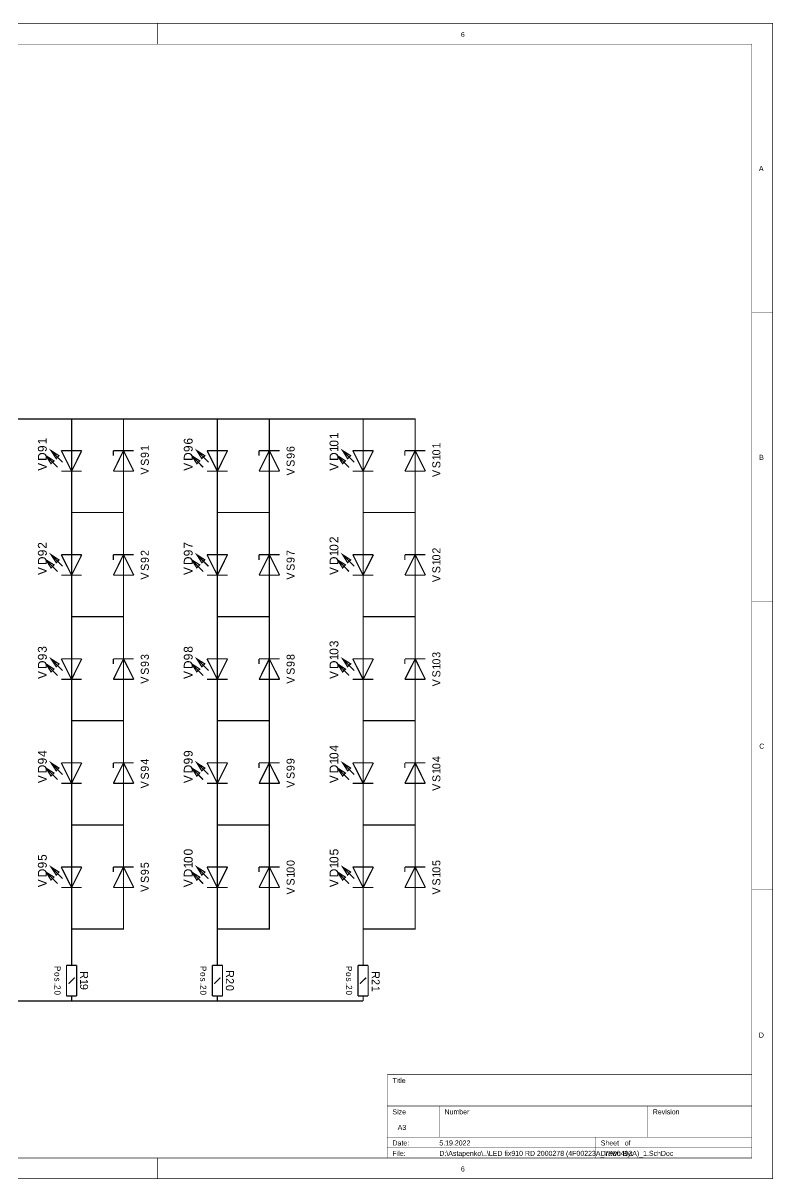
# Model space of a CAD drawing. Header units: millimetres. Extents: x 0 to 35.4, y 0 to 11.1.
# Drawn here: x 28.23 to 35.44, y 0 to 11.1 of the extents above; entities that cross this region are included whole.
import ezdxf

# ---------------------------------------------------------------- set-up
doc = ezdxf.new("R2010")
doc.units = ezdxf.units.MM
doc.header["$MEASUREMENT"] = 0
doc.layers.add('Sheet', color=255, linetype='Continuous')

msp = doc.modelspace()

# ---------------------------------------------------------------- linework, layer by layer
at = {"layer": 'Sheet'}
for points, const_width in [([(0.002, 11.1), (0.002, 0), (35.433, 0), (35.433, 11.1), (0.002, 11.1), (0.002, 11.1)], 0.0039), ([(0.002, 11.1), (35.433, 11.1), (35.433, 0), (0.002, 0), (0.002, 11.1)], 0.0039), ([(0.202, 10.899), (0.202, 0.199), (35.233, 0.199), (35.233, 10.899), (0.202, 10.899), (0.202, 10.899)], 0.0039), ([(0.202, 10.899), (35.233, 10.899), (35.233, 0.199), (0.202, 0.199), (0.202, 10.899)], 0.0039), ([(28.579, 6.946), (28.553, 6.918), (28.503, 6.995), (28.579, 6.946)], 0.0118), ([(28.579, 6.946), (28.553, 6.918), (28.503, 6.995), (28.579, 6.946)], 0.0039), ([(29.98, 6.946), (29.951, 6.918), (29.903, 6.995), (29.98, 6.946)], 0.0118), ([(29.98, 6.946), (29.951, 6.918), (29.903, 6.995), (29.98, 6.946)], 0.0039), ([(31.38, 6.946), (31.351, 6.918), (31.303, 6.995), (31.38, 6.946)], 0.0118), ([(31.38, 6.946), (31.351, 6.918), (31.303, 6.995), (31.38, 6.946)], 0.0039), ([(28.531, 6.896), (28.503, 6.869), (28.454, 6.946), (28.531, 6.896)], 0.0118), ([(28.531, 6.896), (28.503, 6.869), (28.454, 6.946), (28.531, 6.896)], 0.0039), ([(29.931, 6.896), (29.903, 6.869), (29.854, 6.946), (29.931, 6.896)], 0.0118), ([(29.931, 6.896), (29.903, 6.869), (29.854, 6.946), (29.931, 6.896)], 0.0039), ([(31.33, 6.896), (31.303, 6.869), (31.254, 6.946), (31.33, 6.896)], 0.0118), ([(31.33, 6.896), (31.303, 6.869), (31.254, 6.946), (31.33, 6.896)], 0.0039), ([(28.579, 5.945), (28.553, 5.918), (28.503, 5.995), (28.579, 5.945)], 0.0118), ([(28.579, 5.945), (28.553, 5.918), (28.503, 5.995), (28.579, 5.945)], 0.0039), ([(29.98, 5.945), (29.951, 5.918), (29.903, 5.995), (29.98, 5.945)], 0.0118), ([(29.98, 5.945), (29.951, 5.918), (29.903, 5.995), (29.98, 5.945)], 0.0039), ([(31.38, 5.945), (31.351, 5.918), (31.303, 5.995), (31.38, 5.945)], 0.0118), ([(31.38, 5.945), (31.351, 5.918), (31.303, 5.995), (31.38, 5.945)], 0.0039), ([(28.531, 5.897), (28.503, 5.868), (28.454, 5.945), (28.531, 5.897)], 0.0118), ([(28.531, 5.897), (28.503, 5.868), (28.454, 5.945), (28.531, 5.897)], 0.0039), ([(29.931, 5.897), (29.903, 5.868), (29.854, 5.945), (29.931, 5.897)], 0.0118), ([(29.931, 5.897), (29.903, 5.868), (29.854, 5.945), (29.931, 5.897)], 0.0039), ([(31.33, 5.897), (31.303, 5.868), (31.254, 5.945), (31.33, 5.897)], 0.0118), ([(31.33, 5.897), (31.303, 5.868), (31.254, 5.945), (31.33, 5.897)], 0.0039), ([(28.579, 4.946), (28.553, 4.918), (28.503, 4.994), (28.579, 4.946)], 0.0118), ([(28.579, 4.946), (28.553, 4.918), (28.503, 4.994), (28.579, 4.946)], 0.0039), ([(29.98, 4.946), (29.951, 4.918), (29.903, 4.994), (29.98, 4.946)], 0.0118), ([(29.98, 4.946), (29.951, 4.918), (29.903, 4.994), (29.98, 4.946)], 0.0039), ([(31.38, 4.946), (31.351, 4.918), (31.303, 4.994), (31.38, 4.946)], 0.0118), ([(31.38, 4.946), (31.351, 4.918), (31.303, 4.994), (31.38, 4.946)], 0.0039), ([(28.531, 4.896), (28.503, 4.869), (28.454, 4.946), (28.531, 4.896)], 0.0118), ([(28.531, 4.896), (28.503, 4.869), (28.454, 4.946), (28.531, 4.896)], 0.0039), ([(29.931, 4.896), (29.903, 4.869), (29.854, 4.946), (29.931, 4.896)], 0.0118), ([(29.931, 4.896), (29.903, 4.869), (29.854, 4.946), (29.931, 4.896)], 0.0039), ([(31.33, 4.896), (31.303, 4.869), (31.254, 4.946), (31.33, 4.896)], 0.0118), ([(31.33, 4.896), (31.303, 4.869), (31.254, 4.946), (31.33, 4.896)], 0.0039), ([(28.579, 3.945), (28.553, 3.918), (28.503, 3.995), (28.579, 3.945)], 0.0118), ([(28.579, 3.945), (28.553, 3.918), (28.503, 3.995), (28.579, 3.945)], 0.0039), ([(29.98, 3.945), (29.951, 3.918), (29.903, 3.995), (29.98, 3.945)], 0.0118), ([(29.98, 3.945), (29.951, 3.918), (29.903, 3.995), (29.98, 3.945)], 0.0039), ([(31.38, 3.945), (31.351, 3.918), (31.303, 3.995), (31.38, 3.945)], 0.0118), ([(31.38, 3.945), (31.351, 3.918), (31.303, 3.995), (31.38, 3.945)], 0.0039), ([(28.531, 3.897), (28.503, 3.868), (28.454, 3.945), (28.531, 3.897)], 0.0118), ([(28.531, 3.897), (28.503, 3.868), (28.454, 3.945), (28.531, 3.897)], 0.0039), ([(29.931, 3.897), (29.903, 3.868), (29.854, 3.945), (29.931, 3.897)], 0.0118), ([(29.931, 3.897), (29.903, 3.868), (29.854, 3.945), (29.931, 3.897)], 0.0039), ([(31.33, 3.897), (31.303, 3.868), (31.254, 3.945), (31.33, 3.897)], 0.0118), ([(31.33, 3.897), (31.303, 3.868), (31.254, 3.945), (31.33, 3.897)], 0.0039), ([(28.579, 2.946), (28.553, 2.917), (28.503, 2.994), (28.579, 2.946)], 0.0118), ([(28.579, 2.946), (28.553, 2.917), (28.503, 2.994), (28.579, 2.946)], 0.0039), ([(29.98, 2.946), (29.951, 2.917), (29.903, 2.994), (29.98, 2.946)], 0.0118), ([(29.98, 2.946), (29.951, 2.917), (29.903, 2.994), (29.98, 2.946)], 0.0039), ([(31.38, 2.946), (31.351, 2.917), (31.303, 2.994), (31.38, 2.946)], 0.0118), ([(31.38, 2.946), (31.351, 2.917), (31.303, 2.994), (31.38, 2.946)], 0.0039), ([(28.531, 2.897), (28.503, 2.869), (28.454, 2.946), (28.531, 2.897)], 0.0118), ([(28.531, 2.897), (28.503, 2.869), (28.454, 2.946), (28.531, 2.897)], 0.0039), ([(29.931, 2.897), (29.903, 2.869), (29.854, 2.946), (29.931, 2.897)], 0.0118), ([(29.931, 2.897), (29.903, 2.869), (29.854, 2.946), (29.931, 2.897)], 0.0039), ([(31.33, 2.897), (31.303, 2.869), (31.254, 2.946), (31.33, 2.897)], 0.0118), ([(31.33, 2.897), (31.303, 2.869), (31.254, 2.946), (31.33, 2.897)], 0.0039)]:
    msp.add_lwpolyline(points, close=True, dxfattribs=dict(at, const_width=const_width))
for points, const_width in [([(29.527, 11.1), (29.527, 10.899)], 0.0039), ([(35.433, 11.1), (35.233, 11.1)], 0.0039), ([(35.433, 11.1), (35.433, 10.899)], 0.0039), ([(35.433, 8.325), (35.233, 8.325)], 0.0039), ([(23.101, 7.093), (23.101, 7.299), (23.6, 7.299), (24.501, 7.299), (25, 7.299), (25.901, 7.299), (26.401, 7.299), (27.3, 7.299), (27.801, 7.299), (28.7, 7.299), (29.199, 7.299), (30.1, 7.299), (30.599, 7.299), (31.5, 7.299), (32, 7.299), (32, 7.093)], 0.0118), ([(28.7, 7.093), (28.7, 7.299)], 0.0118), ([(29.199, 7.299), (29.199, 7.093)], 0.0118), ([(30.1, 7.093), (30.1, 7.299)], 0.0118), ([(30.599, 7.299), (30.599, 7.093)], 0.0118), ([(31.5, 7.093), (31.5, 7.299)], 0.0118), ([(28.614, 6.883), (28.503, 6.995)], 0.0118), ([(28.579, 6.946), (28.503, 6.995)], 0.0118), ([(28.553, 6.918), (28.503, 6.995)], 0.0118), ([(28.601, 6.995), (28.798, 6.995)], 0.0118), ([(28.601, 6.995), (28.7, 6.797)], 0.0118), ([(28.7, 6.995), (28.7, 7.093)], 0.0118), ([(28.798, 6.995), (28.7, 6.797)], 0.0118), ([(28.7, 6.797), (28.7, 6.995)], 0.0118), ([(29.298, 6.995), (29.102, 6.995)], 0.0118), ([(29.102, 6.797), (29.199, 6.995)], 0.0118), ([(29.102, 6.995), (29.102, 6.946)], 0.0118), ([(29.199, 6.995), (29.199, 7.093)], 0.0118), ([(29.199, 6.797), (29.199, 6.995)], 0.0118), ([(29.199, 6.995), (29.298, 6.797)], 0.0118), ([(30.015, 6.883), (29.903, 6.995)], 0.0118), ([(29.98, 6.946), (29.903, 6.995)], 0.0118), ([(29.951, 6.918), (29.903, 6.995)], 0.0118), ([(30.001, 6.995), (30.198, 6.995)], 0.0118), ([(30.001, 6.995), (30.1, 6.797)], 0.0118), ([(30.1, 6.995), (30.1, 7.093)], 0.0118), ([(30.198, 6.995), (30.1, 6.797)], 0.0118), ([(30.1, 6.797), (30.1, 6.995)], 0.0118), ([(30.698, 6.995), (30.501, 6.995)], 0.0118), ([(30.501, 6.797), (30.599, 6.995)], 0.0118), ([(30.501, 6.995), (30.501, 6.946)], 0.0118), ([(30.599, 6.995), (30.599, 7.093)], 0.0118), ([(30.599, 6.797), (30.599, 6.995)], 0.0118), ([(30.599, 6.995), (30.698, 6.797)], 0.0118), ([(31.415, 6.883), (31.303, 6.995)], 0.0118), ([(31.38, 6.946), (31.303, 6.995)], 0.0118), ([(31.351, 6.918), (31.303, 6.995)], 0.0118), ([(31.401, 6.995), (31.599, 6.995)], 0.0118), ([(31.401, 6.995), (31.5, 6.797)], 0.0118), ([(31.5, 6.995), (31.5, 7.093)], 0.0118), ([(31.599, 6.995), (31.5, 6.797)], 0.0118), ([(31.5, 6.797), (31.5, 6.995)], 0.0118), ([(32.098, 6.995), (31.901, 6.995)], 0.0118), ([(31.901, 6.797), (32, 6.995)], 0.0118), ([(31.901, 6.995), (31.901, 6.946)], 0.0118), ([(32, 6.995), (32, 7.093)], 0.0118), ([(32, 6.797), (32, 6.995)], 0.0118), ([(32, 6.995), (32.098, 6.797)], 0.0118), ([(28.566, 6.834), (28.454, 6.946)], 0.0118), ([(29.964, 6.834), (29.854, 6.946)], 0.0118), ([(31.365, 6.834), (31.254, 6.946)], 0.0118), ([(28.601, 6.797), (28.798, 6.797)], 0.0118), ([(28.7, 6.797), (28.7, 6.699)], 0.0118), ([(29.298, 6.797), (29.102, 6.797)], 0.0118), ([(29.199, 6.797), (29.199, 6.699)], 0.0118), ([(30.001, 6.797), (30.198, 6.797)], 0.0118), ([(30.1, 6.797), (30.1, 6.699)], 0.0118), ([(30.698, 6.797), (30.501, 6.797)], 0.0118), ([(30.599, 6.797), (30.599, 6.699)], 0.0118), ([(31.401, 6.797), (31.599, 6.797)], 0.0118), ([(31.5, 6.797), (31.5, 6.699)], 0.0118), ([(32.098, 6.797), (31.901, 6.797)], 0.0118), ([(32, 6.797), (32, 6.699)], 0.0118), ([(28.7, 6.699), (28.7, 6.4)], 0.0118), ([(29.199, 6.699), (29.199, 6.4), (29.199, 6.092)], 0.0118), ([(30.1, 6.699), (30.1, 6.4), (30.1, 6.092)], 0.0118), ([(30.599, 6.699), (30.599, 6.4), (30.599, 6.092)], 0.0118), ([(31.5, 6.699), (31.5, 6.4), (31.5, 6.092)], 0.0118), ([(32, 6.699), (32, 6.4), (32, 6.092)], 0.0118), ([(28.7, 6.092), (28.7, 6.4), (29.199, 6.4)], 0.0118), ([(30.599, 6.4), (30.1, 6.4)], 0.0118), ([(32, 6.4), (31.5, 6.4)], 0.0118), ([(28.614, 5.883), (28.503, 5.995)], 0.0118), ([(28.579, 5.945), (28.503, 5.995)], 0.0118), ([(28.553, 5.918), (28.503, 5.995)], 0.0118), ([(28.601, 5.995), (28.798, 5.995)], 0.0118), ([(28.601, 5.995), (28.7, 5.798)], 0.0118), ([(28.7, 5.995), (28.7, 6.092)], 0.0118), ([(28.798, 5.995), (28.7, 5.798)], 0.0118), ([(28.7, 5.798), (28.7, 5.995)], 0.0118), ([(29.298, 5.995), (29.102, 5.995)], 0.0118), ([(29.102, 5.798), (29.199, 5.995)], 0.0118), ([(29.102, 5.995), (29.102, 5.945)], 0.0118), ([(29.199, 5.995), (29.199, 6.092)], 0.0118), ([(29.199, 5.798), (29.199, 5.995)], 0.0118), ([(29.199, 5.995), (29.298, 5.798)], 0.0118), ([(30.015, 5.883), (29.903, 5.995)], 0.0118), ([(29.98, 5.945), (29.903, 5.995)], 0.0118), ([(29.951, 5.918), (29.903, 5.995)], 0.0118), ([(30.001, 5.995), (30.198, 5.995)], 0.0118), ([(30.001, 5.995), (30.1, 5.798)], 0.0118), ([(30.1, 5.995), (30.1, 6.092)], 0.0118), ([(30.198, 5.995), (30.1, 5.798)], 0.0118), ([(30.1, 5.798), (30.1, 5.995)], 0.0118), ([(30.698, 5.995), (30.501, 5.995)], 0.0118), ([(30.501, 5.798), (30.599, 5.995)], 0.0118), ([(30.501, 5.995), (30.501, 5.945)], 0.0118), ([(30.599, 5.995), (30.599, 6.092)], 0.0118), ([(30.599, 5.798), (30.599, 5.995)], 0.0118), ([(30.599, 5.995), (30.698, 5.798)], 0.0118), ([(31.415, 5.883), (31.303, 5.995)], 0.0118), ([(31.38, 5.945), (31.303, 5.995)], 0.0118), ([(31.351, 5.918), (31.303, 5.995)], 0.0118), ([(31.401, 5.995), (31.599, 5.995)], 0.0118), ([(31.401, 5.995), (31.5, 5.798)], 0.0118), ([(31.5, 5.995), (31.5, 6.092)], 0.0118), ([(31.599, 5.995), (31.5, 5.798)], 0.0118), ([(31.5, 5.798), (31.5, 5.995)], 0.0118), ([(32.098, 5.995), (31.901, 5.995)], 0.0118), ([(31.901, 5.798), (32, 5.995)], 0.0118), ([(31.901, 5.995), (31.901, 5.945)], 0.0118), ([(32, 5.995), (32, 6.092)], 0.0118), ([(32, 5.798), (32, 5.995)], 0.0118), ([(32, 5.995), (32.098, 5.798)], 0.0118), ([(28.566, 5.833), (28.454, 5.945)], 0.0118), ([(29.964, 5.833), (29.854, 5.945)], 0.0118), ([(31.365, 5.833), (31.254, 5.945)], 0.0118), ([(28.601, 5.798), (28.798, 5.798)], 0.0118), ([(28.7, 5.798), (28.7, 5.7)], 0.0118), ([(29.298, 5.798), (29.102, 5.798)], 0.0118), ([(29.199, 5.798), (29.199, 5.7)], 0.0118), ([(30.001, 5.798), (30.198, 5.798)], 0.0118), ([(30.1, 5.798), (30.1, 5.7)], 0.0118), ([(30.698, 5.798), (30.501, 5.798)], 0.0118), ([(30.599, 5.798), (30.599, 5.7)], 0.0118), ([(31.401, 5.798), (31.599, 5.798)], 0.0118), ([(31.5, 5.798), (31.5, 5.7)], 0.0118), ([(32.098, 5.798), (31.901, 5.798)], 0.0118), ([(32, 5.798), (32, 5.7)], 0.0118), ([(28.7, 5.7), (28.7, 5.399)], 0.0118), ([(29.199, 5.7), (29.199, 5.399), (29.199, 5.093)], 0.0118), ([(30.1, 5.7), (30.1, 5.399), (30.1, 5.093)], 0.0118), ([(30.599, 5.7), (30.599, 5.399), (30.599, 5.093)], 0.0118), ([(31.5, 5.7), (31.5, 5.399), (31.5, 5.093)], 0.0118), ([(32, 5.7), (32, 5.399), (32, 5.093)], 0.0118), ([(35.433, 5.549), (35.233, 5.549)], 0.0039), ([(28.7, 5.093), (28.7, 5.399), (29.199, 5.399)], 0.0118), ([(30.599, 5.399), (30.1, 5.399)], 0.0118), ([(32, 5.399), (31.5, 5.399)], 0.0118), ([(28.614, 4.882), (28.503, 4.994)], 0.0118), ([(28.579, 4.946), (28.503, 4.994)], 0.0118), ([(28.553, 4.918), (28.503, 4.994)], 0.0118), ([(28.601, 4.994), (28.798, 4.994)], 0.0118), ([(28.601, 4.994), (28.7, 4.797)], 0.0118), ([(28.7, 4.994), (28.7, 5.093)], 0.0118), ([(28.798, 4.994), (28.7, 4.797)], 0.0118), ([(28.7, 4.797), (28.7, 4.994)], 0.0118), ([(29.298, 4.994), (29.102, 4.994)], 0.0118), ([(29.102, 4.797), (29.199, 4.994)], 0.0118), ([(29.102, 4.994), (29.102, 4.946)], 0.0118), ([(29.199, 4.994), (29.199, 5.093)], 0.0118), ([(29.199, 4.797), (29.199, 4.994)], 0.0118), ([(29.199, 4.994), (29.298, 4.797)], 0.0118), ([(30.015, 4.882), (29.903, 4.994)], 0.0118), ([(29.98, 4.946), (29.903, 4.994)], 0.0118), ([(29.951, 4.918), (29.903, 4.994)], 0.0118), ([(30.001, 4.994), (30.198, 4.994)], 0.0118), ([(30.001, 4.994), (30.1, 4.797)], 0.0118), ([(30.1, 4.994), (30.1, 5.093)], 0.0118), ([(30.198, 4.994), (30.1, 4.797)], 0.0118), ([(30.1, 4.797), (30.1, 4.994)], 0.0118), ([(30.698, 4.994), (30.501, 4.994)], 0.0118), ([(30.501, 4.797), (30.599, 4.994)], 0.0118), ([(30.501, 4.994), (30.501, 4.946)], 0.0118), ([(30.599, 4.994), (30.599, 5.093)], 0.0118), ([(30.599, 4.797), (30.599, 4.994)], 0.0118), ([(30.599, 4.994), (30.698, 4.797)], 0.0118), ([(31.415, 4.882), (31.303, 4.994)], 0.0118), ([(31.38, 4.946), (31.303, 4.994)], 0.0118), ([(31.351, 4.918), (31.303, 4.994)], 0.0118), ([(31.401, 4.994), (31.599, 4.994)], 0.0118), ([(31.401, 4.994), (31.5, 4.797)], 0.0118), ([(31.5, 4.994), (31.5, 5.093)], 0.0118), ([(31.599, 4.994), (31.5, 4.797)], 0.0118), ([(31.5, 4.797), (31.5, 4.994)], 0.0118), ([(32.098, 4.994), (31.901, 4.994)], 0.0118), ([(31.901, 4.797), (32, 4.994)], 0.0118), ([(31.901, 4.994), (31.901, 4.946)], 0.0118), ([(32, 4.994), (32, 5.093)], 0.0118), ([(32, 4.797), (32, 4.994)], 0.0118), ([(32, 4.994), (32.098, 4.797)], 0.0118), ([(28.566, 4.834), (28.454, 4.946)], 0.0118), ([(29.964, 4.834), (29.854, 4.946)], 0.0118), ([(31.365, 4.834), (31.254, 4.946)], 0.0118), ([(28.601, 4.797), (28.798, 4.797)], 0.0118), ([(28.7, 4.797), (28.7, 4.699)], 0.0118), ([(29.298, 4.797), (29.102, 4.797)], 0.0118), ([(29.199, 4.797), (29.199, 4.699)], 0.0118), ([(30.001, 4.797), (30.198, 4.797)], 0.0118), ([(30.1, 4.797), (30.1, 4.699)], 0.0118), ([(30.698, 4.797), (30.501, 4.797)], 0.0118), ([(30.599, 4.797), (30.599, 4.699)], 0.0118), ([(31.401, 4.797), (31.599, 4.797)], 0.0118), ([(31.5, 4.797), (31.5, 4.699)], 0.0118), ([(32.098, 4.797), (31.901, 4.797)], 0.0118), ([(32, 4.797), (32, 4.699)], 0.0118), ([(28.7, 4.699), (28.7, 4.4)], 0.0118), ([(29.199, 4.699), (29.199, 4.4), (29.199, 4.092)], 0.0118), ([(30.1, 4.699), (30.1, 4.4), (30.1, 4.092)], 0.0118), ([(30.599, 4.699), (30.599, 4.4), (30.599, 4.092)], 0.0118), ([(31.5, 4.699), (31.5, 4.4), (31.5, 4.092)], 0.0118), ([(32, 4.699), (32, 4.4), (32, 4.092)], 0.0118), ([(28.7, 4.092), (28.7, 4.4), (29.199, 4.4)], 0.0118), ([(30.599, 4.4), (30.1, 4.4)], 0.0118), ([(32, 4.4), (31.5, 4.4)], 0.0118), ([(28.614, 3.883), (28.503, 3.995)], 0.0118), ([(28.579, 3.945), (28.503, 3.995)], 0.0118), ([(28.553, 3.918), (28.503, 3.995)], 0.0118), ([(28.601, 3.995), (28.798, 3.995)], 0.0118), ([(28.601, 3.995), (28.7, 3.798)], 0.0118), ([(28.7, 3.995), (28.7, 4.092)], 0.0118), ([(28.798, 3.995), (28.7, 3.798)], 0.0118), ([(28.7, 3.798), (28.7, 3.995)], 0.0118), ([(29.298, 3.995), (29.102, 3.995)], 0.0118), ([(29.102, 3.798), (29.199, 3.995)], 0.0118), ([(29.102, 3.995), (29.102, 3.945)], 0.0118), ([(29.199, 3.995), (29.199, 4.092)], 0.0118), ([(29.199, 3.798), (29.199, 3.995)], 0.0118), ([(29.199, 3.995), (29.298, 3.798)], 0.0118), ([(30.015, 3.883), (29.903, 3.995)], 0.0118), ([(29.98, 3.945), (29.903, 3.995)], 0.0118), ([(29.951, 3.918), (29.903, 3.995)], 0.0118), ([(30.001, 3.995), (30.198, 3.995)], 0.0118), ([(30.001, 3.995), (30.1, 3.798)], 0.0118), ([(30.1, 3.995), (30.1, 4.092)], 0.0118), ([(30.198, 3.995), (30.1, 3.798)], 0.0118), ([(30.1, 3.798), (30.1, 3.995)], 0.0118), ([(30.698, 3.995), (30.501, 3.995)], 0.0118), ([(30.501, 3.798), (30.599, 3.995)], 0.0118), ([(30.501, 3.995), (30.501, 3.945)], 0.0118), ([(30.599, 3.995), (30.599, 4.092)], 0.0118), ([(30.599, 3.798), (30.599, 3.995)], 0.0118), ([(30.599, 3.995), (30.698, 3.798)], 0.0118), ([(31.415, 3.883), (31.303, 3.995)], 0.0118), ([(31.38, 3.945), (31.303, 3.995)], 0.0118), ([(31.351, 3.918), (31.303, 3.995)], 0.0118), ([(31.401, 3.995), (31.599, 3.995)], 0.0118), ([(31.401, 3.995), (31.5, 3.798)], 0.0118), ([(31.5, 3.995), (31.5, 4.092)], 0.0118), ([(31.599, 3.995), (31.5, 3.798)], 0.0118), ([(31.5, 3.798), (31.5, 3.995)], 0.0118), ([(32.098, 3.995), (31.901, 3.995)], 0.0118), ([(31.901, 3.798), (32, 3.995)], 0.0118), ([(31.901, 3.995), (31.901, 3.945)], 0.0118), ([(32, 3.995), (32, 4.092)], 0.0118), ([(32, 3.798), (32, 3.995)], 0.0118), ([(32, 3.995), (32.098, 3.798)], 0.0118), ([(28.566, 3.833), (28.454, 3.945)], 0.0118), ([(29.964, 3.833), (29.854, 3.945)], 0.0118), ([(31.365, 3.833), (31.254, 3.945)], 0.0118), ([(28.601, 3.798), (28.798, 3.798)], 0.0118), ([(28.7, 3.798), (28.7, 3.699)], 0.0118), ([(29.298, 3.798), (29.102, 3.798)], 0.0118), ([(29.199, 3.798), (29.199, 3.699)], 0.0118), ([(30.001, 3.798), (30.198, 3.798)], 0.0118), ([(30.1, 3.798), (30.1, 3.699)], 0.0118), ([(30.698, 3.798), (30.501, 3.798)], 0.0118), ([(30.599, 3.798), (30.599, 3.699)], 0.0118), ([(31.401, 3.798), (31.599, 3.798)], 0.0118), ([(31.5, 3.798), (31.5, 3.699)], 0.0118), ([(32.098, 3.798), (31.901, 3.798)], 0.0118), ([(32, 3.798), (32, 3.699)], 0.0118), ([(28.7, 3.699), (28.7, 3.399)], 0.0118), ([(29.199, 3.699), (29.199, 3.399), (29.199, 3.093)], 0.0118), ([(30.1, 3.699), (30.1, 3.399), (30.1, 3.093)], 0.0118), ([(30.599, 3.699), (30.599, 3.399), (30.599, 3.093)], 0.0118), ([(31.5, 3.699), (31.5, 3.399), (31.5, 3.093)], 0.0118), ([(32, 3.699), (32, 3.399), (32, 3.093)], 0.0118), ([(28.7, 3.093), (28.7, 3.399), (29.199, 3.399)], 0.0118), ([(30.599, 3.399), (30.1, 3.399)], 0.0118), ([(32, 3.399), (31.5, 3.399)], 0.0118), ([(28.614, 2.882), (28.503, 2.994)], 0.0118), ([(28.579, 2.946), (28.503, 2.994)], 0.0118), ([(28.553, 2.917), (28.503, 2.994)], 0.0118), ([(28.601, 2.994), (28.798, 2.994)], 0.0118), ([(28.601, 2.994), (28.7, 2.797)], 0.0118), ([(28.7, 2.994), (28.7, 3.093)], 0.0118), ([(28.798, 2.994), (28.7, 2.797)], 0.0118), ([(28.7, 2.797), (28.7, 2.994)], 0.0118), ([(29.298, 2.994), (29.102, 2.994)], 0.0118), ([(29.102, 2.797), (29.199, 2.994)], 0.0118), ([(29.102, 2.994), (29.102, 2.946)], 0.0118), ([(29.199, 2.994), (29.199, 3.093)], 0.0118), ([(29.199, 2.797), (29.199, 2.994)], 0.0118), ([(29.199, 2.994), (29.298, 2.797)], 0.0118), ([(30.015, 2.882), (29.903, 2.994)], 0.0118), ([(29.98, 2.946), (29.903, 2.994)], 0.0118), ([(29.951, 2.917), (29.903, 2.994)], 0.0118), ([(30.001, 2.994), (30.198, 2.994)], 0.0118), ([(30.001, 2.994), (30.1, 2.797)], 0.0118), ([(30.1, 2.994), (30.1, 3.093)], 0.0118), ([(30.198, 2.994), (30.1, 2.797)], 0.0118), ([(30.1, 2.797), (30.1, 2.994)], 0.0118), ([(30.698, 2.994), (30.501, 2.994)], 0.0118), ([(30.501, 2.797), (30.599, 2.994)], 0.0118), ([(30.501, 2.994), (30.501, 2.946)], 0.0118), ([(30.599, 2.994), (30.599, 3.093)], 0.0118), ([(30.599, 2.797), (30.599, 2.994)], 0.0118), ([(30.599, 2.994), (30.698, 2.797)], 0.0118), ([(31.415, 2.882), (31.303, 2.994)], 0.0118), ([(31.38, 2.946), (31.303, 2.994)], 0.0118), ([(31.351, 2.917), (31.303, 2.994)], 0.0118), ([(31.401, 2.994), (31.599, 2.994)], 0.0118), ([(31.401, 2.994), (31.5, 2.797)], 0.0118), ([(31.5, 2.994), (31.5, 3.093)], 0.0118), ([(31.599, 2.994), (31.5, 2.797)], 0.0118), ([(31.5, 2.797), (31.5, 2.994)], 0.0118), ([(32.098, 2.994), (31.901, 2.994)], 0.0118), ([(31.901, 2.797), (32, 2.994)], 0.0118), ([(31.901, 2.994), (31.901, 2.946)], 0.0118), ([(32, 2.994), (32, 3.093)], 0.0118), ([(32, 2.797), (32, 2.994)], 0.0118), ([(32, 2.994), (32.098, 2.797)], 0.0118), ([(28.566, 2.834), (28.454, 2.946)], 0.0118), ([(29.964, 2.834), (29.854, 2.946)], 0.0118), ([(31.365, 2.834), (31.254, 2.946)], 0.0118), ([(28.601, 2.797), (28.798, 2.797)], 0.0118), ([(28.7, 2.797), (28.7, 2.699)], 0.0118), ([(29.298, 2.797), (29.102, 2.797)], 0.0118), ([(29.199, 2.797), (29.199, 2.699)], 0.0118), ([(30.001, 2.797), (30.198, 2.797)], 0.0118), ([(30.1, 2.797), (30.1, 2.699)], 0.0118), ([(30.698, 2.797), (30.501, 2.797)], 0.0118), ([(30.599, 2.797), (30.599, 2.699)], 0.0118), ([(31.401, 2.797), (31.599, 2.797)], 0.0118), ([(31.5, 2.797), (31.5, 2.699)], 0.0118), ([(32.098, 2.797), (31.901, 2.797)], 0.0118), ([(32, 2.797), (32, 2.699)], 0.0118), ([(28.7, 2.099), (28.7, 2.399), (29.199, 2.399), (29.199, 2.699)], 0.0118), ([(28.7, 2.699), (28.7, 2.399)], 0.0118), ([(30.599, 2.699), (30.599, 2.399), (30.1, 2.399)], 0.0118), ([(30.1, 2.699), (30.1, 2.399), (30.1, 2.099)], 0.0118), ([(32, 2.699), (32, 2.399), (31.5, 2.399)], 0.0118), ([(31.5, 2.699), (31.5, 2.399), (31.5, 2.099)], 0.0118), ([(35.433, 2.774), (35.233, 2.774)], 0.0039), ([(28.651, 1.754), (28.651, 2.05)], 0.0118), ([(28.651, 2.05), (28.75, 2.05)], 0.0118), ([(28.7, 2.05), (28.7, 2.099)], 0.0118), ([(28.75, 2.05), (28.75, 1.754)], 0.0118), ([(30.051, 1.754), (30.051, 2.05)], 0.0118), ([(30.051, 2.05), (30.15, 2.05)], 0.0118), ([(30.1, 2.05), (30.1, 2.099)], 0.0118), ([(30.15, 2.05), (30.15, 1.754)], 0.0118), ([(31.45, 1.754), (31.45, 2.05)], 0.0118), ([(31.45, 2.05), (31.548, 2.05)], 0.0118), ([(31.5, 2.05), (31.5, 2.099)], 0.0118), ([(31.548, 2.05), (31.548, 1.754)], 0.0118), ([(28.73, 1.932), (28.671, 1.873)], 0.0118), ([(30.13, 1.932), (30.07, 1.873)], 0.0118), ([(31.53, 1.932), (31.47, 1.873)], 0.0118), ([(31.5, 1.706), (30.1, 1.706), (28.7, 1.706), (27.3, 1.706), (25.901, 1.706), (24.501, 1.706), (23.101, 1.706)], 0.0118), ([(28.75, 1.754), (28.651, 1.754)], 0.0118), ([(28.7, 1.754), (28.7, 1.706)], 0.0118), ([(30.15, 1.754), (30.051, 1.754)], 0.0118), ([(30.1, 1.754), (30.1, 1.706)], 0.0118), ([(31.548, 1.754), (31.45, 1.754)], 0.0118), ([(31.5, 1.754), (31.5, 1.706)], 0.0118), ([(31.732, 0.999), (35.233, 0.999)], 0.0039), ([(31.732, 0.999), (31.732, 0.199)], 0.0039), ([(31.732, 0.698), (35.233, 0.698)], 0.0039), ([(32.233, 0.698), (32.233, 0.399)], 0.0039), ([(34.233, 0.698), (34.233, 0.399)], 0.0039), ([(31.732, 0.399), (35.233, 0.399)], 0.0039), ([(33.732, 0.399), (33.732, 0.199)], 0.0039), ([(31.732, 0.299), (35.233, 0.299)], 0.0039), ([(29.527, 0), (29.527, 0.199)], 0.0039), ([(35.433, 0), (35.433, 0.199)], 0.0039)]:
    msp.add_lwpolyline(points, dxfattribs=dict(at, const_width=const_width))

# ---------------------------------------------------------------- texts
for s, height, p in [('6', 0.0485, (32.439, 10.968)), ('A', 0.0485, (35.301, 9.681)), ('B', 0.0485, (35.304, 6.906)), ('C', 0.0485, (35.304, 4.131)), ('D', 0.0485, (35.301, 1.355)), ('Title', 0.0485, (31.782, 0.919)), ('Size', 0.0485, (31.782, 0.618)), ('Number', 0.0485, (32.282, 0.618)), ('Revision', 0.0485, (34.282, 0.618)), ('A3', 0.0485, (31.832, 0.468)), ('Date:', 0.0485, (31.782, 0.319)), ('5.19.2022', 0.0485, (32.232, 0.319)), ('Sheet   of', 0.0485, (33.782, 0.319)), ('File:', 0.0485, (31.782, 0.219)), ('D:\\Astapenko\\..\\LED fix910 RD 2000278 (4F00223A_7P00493A)_1.SchDoc', 0.04846, (32.232, 0.219)), ('Drawn By:', 0.0485, (33.782, 0.219)), ('6', 0.0485, (32.439, 0.069))]:
    msp.add_text(s, height=height, dxfattribs=at).set_placement(p)
for s, height, rotation, p in [('1', 0.0852, 90, (28.462, 7.055)), ('6', 0.0852, 90, (29.863, 7.053)), ('1', 0.0852, 90, (31.263, 7.106)), ('9', 0.0852, 90, (28.462, 6.981)), ('1', 0.0769, 90, (29.442, 6.99)), ('9', 0.0852, 90, (29.863, 6.981)), ('6', 0.0769, 90, (30.842, 6.981)), ('0', 0.0852, 90, (31.263, 7.033)), ('1', 0.0852, 90, (31.263, 6.981)), ('0', 0.0769, 90, (32.242, 6.949)), ('1', 0.0769, 90, (32.242, 7.015)), ('D', 0.0852, 90, (28.462, 6.896)), ('9', 0.0769, 90, (29.442, 6.924)), ('S', 0.0769, 90, (29.442, 6.849)), ('D', 0.0852, 90, (29.863, 6.896)), ('9', 0.0769, 90, (30.842, 6.916)), ('S', 0.0769, 90, (30.842, 6.839)), ('D', 0.0852, 90, (31.263, 6.896)), ('S', 0.0769, 90, (32.242, 6.826)), ('1', 0.0769, 90, (32.242, 6.901)), ('V', 0.0852, 90, (28.462, 6.801)), ('V', 0.0769, 90, (29.442, 6.764)), ('V', 0.0852, 90, (29.863, 6.801)), ('V', 0.0769, 90, (30.842, 6.756)), ('V', 0.0852, 90, (31.263, 6.801)), ('V', 0.0769, 90, (32.242, 6.741)), ('2', 0.0852, 90, (28.462, 6.052)), ('7', 0.0852, 90, (29.863, 6.052)), ('2', 0.0852, 90, (31.263, 6.106)), ('9', 0.0852, 90, (28.462, 5.98)), ('2', 0.0769, 90, (29.442, 5.982)), ('9', 0.0852, 90, (29.863, 5.98)), ('7', 0.0769, 90, (30.842, 5.982)), ('0', 0.0852, 90, (31.263, 6.032)), ('1', 0.0852, 90, (31.263, 5.98)), ('2', 0.0769, 90, (32.242, 6.005)), ('D', 0.0852, 90, (28.462, 5.895)), ('9', 0.0769, 90, (29.442, 5.915)), ('S', 0.0769, 90, (29.442, 5.84)), ('D', 0.0852, 90, (29.863, 5.895)), ('9', 0.0769, 90, (30.842, 5.915)), ('S', 0.0769, 90, (30.842, 5.84)), ('D', 0.0852, 90, (31.263, 5.895)), ('0', 0.0769, 90, (32.242, 5.94)), ('1', 0.0769, 90, (32.242, 5.892)), ('V', 0.0852, 90, (28.462, 5.8)), ('V', 0.0769, 90, (29.442, 5.755)), ('V', 0.0852, 90, (29.863, 5.8)), ('V', 0.0769, 90, (30.842, 5.755)), ('V', 0.0852, 90, (31.263, 5.8)), ('S', 0.0769, 90, (32.242, 5.817)), ('V', 0.0769, 90, (32.242, 5.731)), ('3', 0.0852, 90, (28.462, 5.053)), ('8', 0.0852, 90, (29.863, 5.053)), ('3', 0.0852, 90, (31.263, 5.106)), ('9', 0.0852, 90, (28.462, 4.981)), ('3', 0.0769, 90, (29.442, 4.983)), ('9', 0.0852, 90, (29.863, 4.981)), ('8', 0.0769, 90, (30.842, 4.983)), ('0', 0.0852, 90, (31.263, 5.033)), ('1', 0.0852, 90, (31.263, 4.981)), ('3', 0.0769, 90, (32.242, 5.004)), ('D', 0.0852, 90, (28.462, 4.896)), ('9', 0.0769, 90, (29.442, 4.916)), ('S', 0.0769, 90, (29.442, 4.841)), ('D', 0.0852, 90, (29.863, 4.896)), ('9', 0.0769, 90, (30.842, 4.916)), ('S', 0.0769, 90, (30.842, 4.841)), ('D', 0.0852, 90, (31.263, 4.896)), ('0', 0.0769, 90, (32.242, 4.939)), ('1', 0.0769, 90, (32.242, 4.891)), ('V', 0.0852, 90, (28.462, 4.801)), ('V', 0.0769, 90, (29.442, 4.755)), ('V', 0.0852, 90, (29.863, 4.801)), ('V', 0.0769, 90, (30.842, 4.755)), ('V', 0.0852, 90, (31.263, 4.801)), ('S', 0.0769, 90, (32.242, 4.816)), ('V', 0.0769, 90, (32.242, 4.73)), ('4', 0.0852, 90, (28.462, 4.052)), ('9', 0.0852, 90, (29.863, 4.052)), ('4', 0.0852, 90, (31.263, 4.104)), ('9', 0.0852, 90, (28.462, 3.98)), ('4', 0.0769, 90, (29.442, 3.977)), ('9', 0.0852, 90, (29.863, 3.98)), ('9', 0.0769, 90, (30.842, 3.982)), ('0', 0.0852, 90, (31.263, 4.032)), ('1', 0.0852, 90, (31.263, 3.98)), ('4', 0.0769, 90, (32.242, 4.002)), ('D', 0.0852, 90, (28.462, 3.895)), ('9', 0.0769, 90, (29.442, 3.91)), ('S', 0.0769, 90, (29.442, 3.835)), ('D', 0.0852, 90, (29.863, 3.895)), ('9', 0.0769, 90, (30.842, 3.915)), ('S', 0.0769, 90, (30.842, 3.84)), ('D', 0.0852, 90, (31.263, 3.895)), ('0', 0.0769, 90, (32.242, 3.935)), ('1', 0.0769, 90, (32.242, 3.887)), ('V', 0.0852, 90, (28.462, 3.8)), ('V', 0.0769, 90, (29.442, 3.75)), ('V', 0.0852, 90, (29.863, 3.8)), ('V', 0.0769, 90, (30.842, 3.755)), ('V', 0.0852, 90, (31.263, 3.8)), ('S', 0.0769, 90, (32.242, 3.811)), ('V', 0.0769, 90, (32.242, 3.726)), ('5', 0.0852, 90, (28.462, 3.053)), ('0', 0.0852, 90, (29.863, 3.106)), ('5', 0.0852, 90, (31.263, 3.106)), ('9', 0.0852, 90, (28.462, 2.981)), ('5', 0.0769, 90, (29.442, 2.983)), ('0', 0.0852, 90, (29.863, 3.033)), ('1', 0.0852, 90, (29.863, 2.981)), ('0', 0.0769, 90, (30.842, 3.004)), ('0', 0.0852, 90, (31.263, 3.033)), ('1', 0.0852, 90, (31.263, 2.981)), ('5', 0.0769, 90, (32.242, 3.004)), ('D', 0.0852, 90, (28.462, 2.896)), ('9', 0.0769, 90, (29.442, 2.916)), ('S', 0.0769, 90, (29.442, 2.841)), ('D', 0.0852, 90, (29.863, 2.896)), ('0', 0.0769, 90, (30.842, 2.939)), ('1', 0.0769, 90, (30.842, 2.891)), ('D', 0.0852, 90, (31.263, 2.896)), ('0', 0.0769, 90, (32.242, 2.939)), ('1', 0.0769, 90, (32.242, 2.891)), ('V', 0.0852, 90, (28.462, 2.8)), ('V', 0.0769, 90, (29.442, 2.755)), ('V', 0.0852, 90, (29.863, 2.8)), ('S', 0.0769, 90, (30.842, 2.816)), ('V', 0.0769, 90, (30.842, 2.73)), ('V', 0.0852, 90, (31.263, 2.8)), ('S', 0.0769, 90, (32.242, 2.816)), ('V', 0.0769, 90, (32.242, 2.73)), ('P', 0.0585, 270, (28.536, 2.044)), ('P', 0.0585, 270, (29.936, 2.044)), ('P', 0.0585, 270, (31.336, 2.044)), ('o', 0.0585, 270, (28.536, 1.985)), ('s', 0.0585, 270, (28.536, 1.933)), ('R', 0.0769, 270, (28.782, 1.993)), ('1', 0.0769, 270, (28.782, 1.918)), ('o', 0.0585, 270, (29.936, 1.985)), ('s', 0.0585, 270, (29.936, 1.933)), ('R', 0.0769, 270, (30.182, 2.003)), ('2', 0.0769, 270, (30.182, 1.927)), ('o', 0.0585, 270, (31.336, 1.985)), ('s', 0.0585, 270, (31.336, 1.933)), ('R', 0.0769, 270, (31.582, 1.993)), ('2', 0.0769, 270, (31.582, 1.918)), ('0', 0.0585, 270, (28.536, 1.808)), ('.', 0.0585, 270, (28.536, 1.881)), ('2', 0.0585, 270, (28.536, 1.86)), ('9', 0.0769, 270, (28.782, 1.871)), ('0', 0.0585, 270, (29.936, 1.808)), ('.', 0.0585, 270, (29.936, 1.881)), ('2', 0.0585, 270, (29.936, 1.86)), ('0', 0.0769, 270, (30.182, 1.861)), ('0', 0.0585, 270, (31.336, 1.808)), ('.', 0.0585, 270, (31.336, 1.881)), ('2', 0.0585, 270, (31.336, 1.86)), ('1', 0.0769, 270, (31.582, 1.853))]:
    msp.add_text(s, height=height, rotation=rotation, dxfattribs=at).set_placement(p)

doc.saveas('drawing.dxf')
